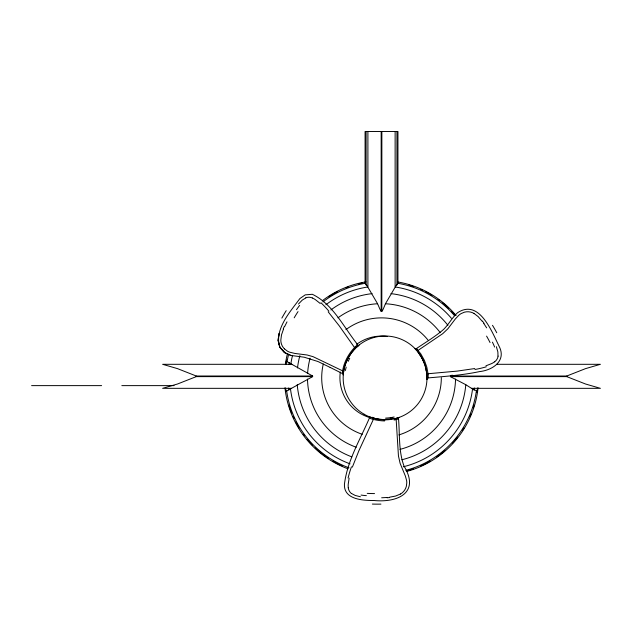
<?xml version="1.0" encoding="UTF-8"?>
<svg xmlns="http://www.w3.org/2000/svg" width="632" height="632" viewBox="0 0 632 632"><rect width="100%" height="100%" fill="white"/><g stroke="black" fill="none" stroke-linecap="round" stroke-linejoin="round"><path stroke-width="0.95" d="M416.377 348.595C425.605 342.339 435.266 336.603 443.727 329.312C448.823 324.192 452.157 317.627 457.529 312.737C479.111 298.557 491.657 331.208 498.972 346.004C506.84 360.596 492.842 370.218 479.546 371.592C462.656 375.179 445.031 376.396 428.062 377.92C428.275 376.664 428.235 375.305 428.077 374.018M284.961 387.764L286.099 390.781L287.007 390.821L312.635 376.625L312.643 376.016L287.418 361.82L286.509 361.86L285.364 364.308M426.987 378.576L426.971 379.153L426.987 377.154M426.971 379.145L426.979 378.75M426.979 378.852L426.948 376.095M428.077 377.983L428.125 377.62M325.891 304.75A91.719 91.719 0 0 1 367.8 286.991L365.083 283.144L365.612 282.101M478.069 387.764L476.978 390.71L473.984 389.928L465.792 384.706L450.395 376.625L450.932 375.732M498 356.108L497.874 351.992L496.397 346.731M343.555 372.169L343.65 371.545M342.56 371.158L342.623 373.67L330.157 367.421M343.674 371.387C344.819 361.781 351.195 351.566 357.894 346.02M342.599 370.945C344.092 361.741 348.793 353.272 355.342 346.707M349.117 478.163L348.216 484.254A16.938 15.555 -64.8 0 0 348.295 487.738M352.356 467.127L358.921 450.656L373.378 419.364A1.217 0.806 -75.3 0 1 374.436 418.471L385.078 419.838A1.217 0.506 90 0 0 384.572 420.944C379.374 420.809 373.962 419.869 369.349 418.155C360.232 439.469 347.26 460.728 344.424 484.373C343.769 499.659 363.1 500.52 374.041 500.505C397.607 502.835 420.241 492.818 404.053 466.163C398.381 451.074 399.906 434.287 398.492 418.534C397.165 419.387 395.6 419.703 394.068 420.027M283.531 329.019L281.509 334.873L280.813 340.135A12.561 12.553 0 0 0 284.447 348.943M385.354 303.984C381.08 314.428 381.783 313.227 377.675 303.984M451.43 318.315A91.719 91.719 0 0 0 395.237 286.991L397.947 283.144L397.947 131.495L365.083 131.495L365.083 283.144M284.613 326.602L286.999 321.878M395.126 131.495L395.126 287.22L385.449 303.755A74.031 74.031 0 0 1 440.212 332.566M349.164 356.314L349.733 355.397M350.942 353.62L351.566 352.767M298.47 304.008L302.286 300.097L305.793 297.925M353.154 350.76L353.509 350.341M355.397 346.644L357.404 344.796M397.473 417.965L396.122 418.708L398.452 455.988L400.111 463.335L405.365 476.022L406.55 480.288A15.603 15.603 0 0 1 406.771 482.935L406.321 486.442A12.561 12.553 0 0 1 400.538 493.995M356.938 346.85L357.799 346.099M358.281 345.696L359.292 344.875M398.508 418.534L397.781 418.929M400.546 494.003L395.648 496.033L389.565 497.21M451.524 375.44L452.204 375.108M312.635 376.625L196.268 376.625L177.489 384.011L162.629 388.332L291.51 388.332M450.387 376.048L566.762 376.016L585.548 368.63L600.4 364.308L496.823 364.308M399.298 417.357L397.054 418.092M399.013 417.452L398.476 417.641M398.365 417.681L397.654 417.91M485.937 365.833L491.657 363.574A16.938 15.555 -4.8 0 0 494.635 361.765M396.335 418.297L394.123 418.85M395.166 418.605L394.645 418.732M474.758 368.551L457.213 371.103L428.046 373.741A1.217 0.782 -6.6 0 1 426.711 373.109L425.107 365.501L422.263 358.581M386.934 497.487L381.649 497.779M416.267 349.93L417.547 350.736L442.756 333.649L447.891 328.758L455.396 318.883L459.061 315.036A15.603 15.603 0 0 1 461.242 313.519L464.504 312.161A12.561 12.553 0 0 1 473.929 313.393M381.167 311.529L381.167 131.495M291.858 364.308L162.629 364.308L177.489 368.63L196.268 376.016L312.643 376.016M450.395 376.625L566.762 376.625L585.548 384.011L600.4 388.332L471.519 388.332M31.6 385.623L101.618 385.623M121.826 385.623L174.053 385.623M381.823 311.529L381.862 131.495M380.519 419.593L377.897 419.221M357.625 344.574C343.65 327.257 333.198 304.253 312.319 294.283L305.217 294.868L299.868 298.565C290.183 311.821 273.877 329.627 279.873 347.284L284.613 352.609L290.925 355.445L304.221 357.222L318.014 361.543L330.188 367.437M360.43 496.776L355.145 495.425L351.51 493.481M375.384 418.7L376.206 418.89M374.492 418.479L369.57 416.867M394.668 418.732L395.032 419.356M369.096 416.678L368.614 416.472M369.001 416.638L368.669 416.496M284.613 352.609L290.87 355.437M473.937 313.377L478.148 316.608L482.2 321.285M343.658 371.347L313.132 356.693L307.168 355.002L294.852 353.438L289.693 352.19A15.603 15.603 0 0 1 287.284 351.06L284.479 348.911M397.852 282.393L397.947 283.144M417.104 349.204L416.401 348.611L420.722 353.738L424.459 360.477L426.813 367.129L428.062 373.883M320.25 303.51L315.423 299.687A16.938 15.555 55.2 0 0 312.366 298.02M416.67 350.381L414.853 348.43L415.99 349.622M328.19 311.837L339.171 325.757L354.552 347.584A1.217 0.774 43.8 0 1 354.821 348.911M417.152 350.95L421.994 358.083M337.954 317.825A74.031 74.031 0 0 1 377.581 303.755L367.903 287.22L367.903 131.495M483.757 323.434L486.656 327.858M419.451 353.944L420.335 355.271M420.762 355.942L423.638 361.496M425.731 367.745L425.928 368.567M426.268 370.194L426.41 371M426.703 373.054L426.94 375.898M342.623 373.63L342.591 373.204M426.884 374.942L426.971 376.767M566.762 376.016L566.762 376.625M396.943 131.495L396.943 284.977M366.086 131.495L366.086 284.977M196.268 376.016L196.268 376.625M477.523 388.143A96.578 96.578 0 0 1 476.931 392.598M474.095 405.167A96.578 96.578 0 0 1 473.25 407.877M470.951 414.126A96.578 96.578 0 0 1 469.813 416.804M463.928 428.038A96.578 96.578 0 0 1 462.348 430.526M457.615 437.139A96.578 96.578 0 0 1 452.322 443.356M445.165 450.316A96.578 96.578 0 0 1 436.609 456.999M430.179 461.099A96.578 96.578 0 0 1 420.636 465.982M413.51 468.802A96.578 96.578 0 0 1 406.305 471.022M342.394 465.982A96.578 96.578 0 0 1 332.851 461.099M328.672 458.516A96.578 96.578 0 0 1 315.178 447.867M312.587 445.323A96.578 96.578 0 0 1 307.113 439.256M304.316 435.709A96.578 96.578 0 0 1 303.242 434.247M299.11 428.038A96.578 96.578 0 0 1 295.729 422.042M294.022 418.566A96.578 96.578 0 0 1 293.216 416.804M291.723 413.233A96.578 96.578 0 0 1 288.935 405.167M285.838 390.821A96.578 96.578 0 0 1 285.506 388.143M285.838 364.546A96.578 96.578 0 0 1 286.549 360.106M328.672 296.85A96.578 96.578 0 0 1 337.156 291.897M345.965 287.884A96.578 96.578 0 0 1 348.627 286.881M358.518 283.887A96.578 96.578 0 0 1 362.128 283.073M408.999 285.095A96.578 96.578 0 0 1 413.51 286.557M420.636 289.385A96.578 96.578 0 0 1 422.397 290.183M425.873 291.897A96.578 96.578 0 0 1 431.869 295.27M438.087 299.41A96.578 96.578 0 0 1 439.54 300.477M442.384 302.704A96.578 96.578 0 0 1 448.507 308.124M451.706 311.347A96.578 96.578 0 0 1 455.332 315.415M477.958 388.791A97.075 97.075 0 0 1 406.518 471.488M348.082 468.826A97.075 97.075 0 0 1 285.072 388.791M285.427 363.835A97.075 97.075 0 0 1 287.378 353.975M322.857 300.326A97.075 97.075 0 0 1 365.983 281.856M397.939 281.998A97.075 97.075 0 0 1 456.091 315.534M474.395 388.001A93.449 93.449 0 0 1 474.166 389.92M288.871 389.92A93.449 93.449 0 0 1 288.634 388.001M288.998 364.49A93.449 93.449 0 0 1 289.29 362.578M345.404 370.502A37.809 28.882 -89.1 0 1 346.194 367.153M348.216 361.385A37.809 28.882 -89.1 0 1 349.717 358.265M358.154 345.799A1.217 0.774 50.1 0 1 357.404 345.838M426.987 377.691A1.217 0.782 -0.2 0 1 427.564 377.02M391.959 417.792A37.328 27.429 -25.9 0 1 390.323 418.052M374.318 417.926A37.596 16.732 -5.2 0 1 372.043 417.254M394.147 416.978A36.435 24.608 -25.1 0 1 385.646 418.092M343.279 374.808A3.705 0.553 -80 0 1 342.955 374.112M389.596 497.51A65.57 61.581 -18.6 0 1 386.95 497.779M380.93 504.115A112.046 76.575 -8.2 0 1 372.359 504.067M374.539 493.584A87.248 56.177 -7.6 0 1 367.239 493.363M366.378 495.638A56.888 44.469 -12.9 0 1 361.046 495.069M351.439 493.56A9.82 9.14 -54.7 0 1 348.24 487.746M348.106 477.966A93.749 84.57 -66.8 0 1 351.455 466.819M394.099 418.258A38.56 26.489 -24.6 0 1 385.117 419.3M482.445 321.111A65.57 61.581 41.4 0 1 484.009 323.268M492.502 325.306A112.046 76.575 51.8 0 1 496.752 332.756M486.577 336.113A87.248 56.177 52.4 0 1 490.037 342.544M492.431 342.149A56.888 44.469 47.1 0 1 494.611 347.055M498.103 356.124A9.82 9.14 5.3 0 1 494.674 361.804M486.269 366.813A93.749 84.57 -6.8 0 1 474.94 369.483M283.255 328.901A65.57 61.588 -78.6 0 1 284.345 326.468M281.864 318.094A112.046 76.575 -68.2 0 1 286.193 310.683M294.188 317.817A87.248 56.177 -67.6 0 1 298.028 311.608M296.487 309.727A56.888 44.469 -72.9 0 1 299.647 305.39M305.754 297.83A9.82 9.14 65.3 0 1 312.39 297.964M320.93 302.736A93.749 84.57 53.2 0 1 328.909 311.213M465.792 384.706A84.57 84.57 0 0 1 401.849 459.772M351.834 456.873A84.57 84.57 0 0 1 297.238 384.706M297.506 367.942A84.57 84.57 0 0 1 299.868 355.65M330.884 309.949A84.57 84.57 0 0 1 372.098 293.643M390.932 293.643A84.57 84.57 0 0 1 447.93 325.33M455.53 379.082A74.031 74.031 0 0 1 399.985 449.376M356.227 447.259A74.031 74.031 0 0 1 307.5 379.082M307.602 373.559A74.031 74.031 0 0 1 310.091 358.218M472.562 388.798A91.719 91.719 0 0 1 403.287 466.779M350.065 463.841A91.719 91.719 0 0 1 290.467 388.798M290.846 363.85A91.719 91.719 0 0 1 292.545 355.389M476.402 390.813A95.788 95.788 0 0 1 405.847 470.327M348.99 467.783A95.788 95.788 0 0 1 286.628 390.813M287.047 361.828A95.788 95.788 0 0 1 288.461 354.963M322.944 301.891A95.788 95.788 0 0 1 365.312 283.27M397.718 283.27A95.788 95.788 0 0 1 454.534 315.692M441.326 377.683A59.803 59.803 0 0 1 398.911 434.903M362.255 434.303A59.803 59.803 0 0 1 323.292 363.993M345.902 329.635A59.803 59.803 0 0 1 427.943 339.984M369.286 417.436A41.593 41.593 0 0 1 340.308 372.019M356.646 344.337A41.593 41.593 0 0 1 387.171 336.469M278.957 333.862L278.096 340.482L279.921 347.355L284.677 352.648L279.873 347.284L278.088 340.387L278.957 333.862M364.119 414.229A41.917 41.917 0 0 0 426.987 377.928A41.917 41.917 0 0 0 364.119 341.628A41.917 41.917 0 0 0 364.119 414.229"/></g></svg>
